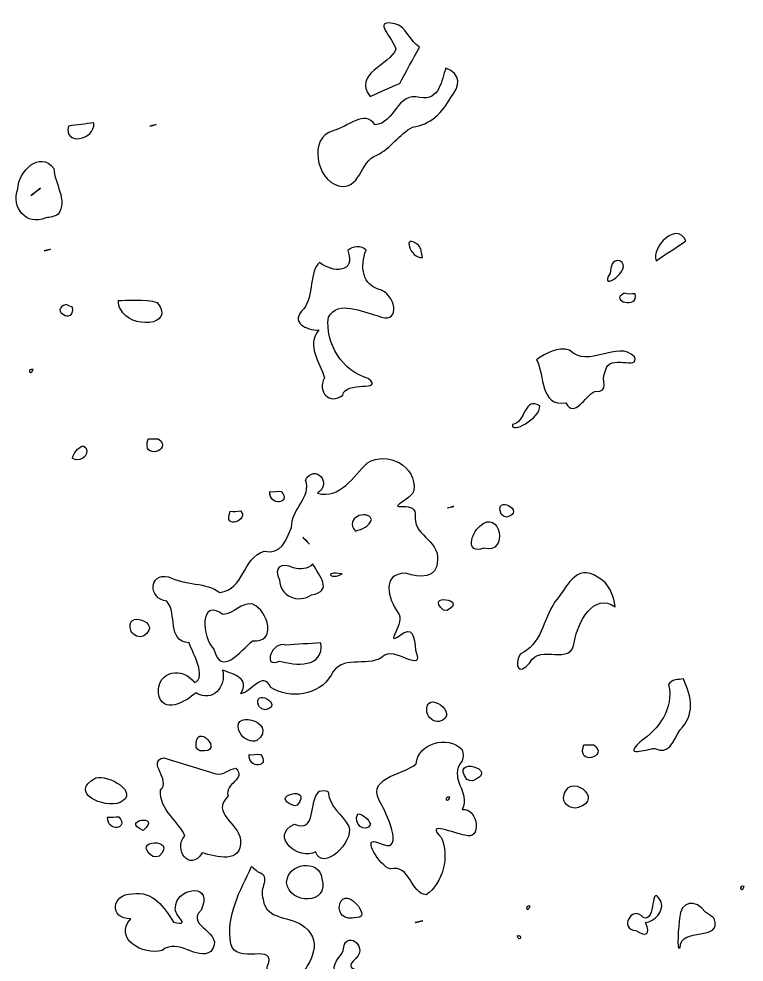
# Model space of a CAD drawing. Header units: centimetres. Extents: x -10.8 to 7.1, y -6.8 to 6.6.
# Drawn here: x 4.728 to 6.042, y 1.315 to 3.024 of the extents above; entities that cross this region are included whole.
import ezdxf

# ---------------------------------------------------------------- set-up
doc = ezdxf.new("R2010")
doc.units = ezdxf.units.CM
doc.header["$MEASUREMENT"] = 0
doc.layers.add('Layer 1', color=7, linetype='Continuous')

msp = doc.modelspace()

# ---------------------------------------------------------------- linework, layer by layer
at = {"layer": 'Layer 1'}
for points, knots in [([(5.45389, 2.97256), (5.44196, 2.95069), (5.43004, 2.92883), (5.41811, 2.90696), (5.41811, 2.90696), (5.40022, 2.89901), (5.38233, 2.89106), (5.36444, 2.88311), (5.36444, 2.88311), (5.33213, 2.92453), (5.4004, 2.93965), (5.41094, 2.96902), (5.41094, 2.96902), (5.40794, 2.98791), (5.36416, 3.02375), (5.40913, 3.01494), (5.40913, 3.01494), (5.43098, 3.00977), (5.43564, 2.98288), (5.45389, 2.97255), (5.45389, 2.97255), (5.45389, 2.97255), (5.45389, 2.97256), (5.45389, 2.97256)], [0, 0, 0, 0, 0.1428571, 0.1428571, 0.1428571, 0.1428571, 0.2857143, 0.2857143, 0.2857143, 0.2857143, 0.4285714, 0.4285714, 0.4285714, 0.4285714, 0.5714286, 0.5714286, 0.5714286, 0.5714286, 0.7142857, 0.7142857, 0.7142857, 0.7142857, 1, 1, 1, 1]), ([(5.51037, 2.88144), (5.4962, 2.85449), (5.47277, 2.83125), (5.44132, 2.82787), (5.44132, 2.82787), (5.41666, 2.81505), (5.40246, 2.78861), (5.37663, 2.77704), (5.37663, 2.77704), (5.34516, 2.76636), (5.3468, 2.7114), (5.30687, 2.72151), (5.30687, 2.72151), (5.26643, 2.73176), (5.25219, 2.80988), (5.29704, 2.82102), (5.29704, 2.82102), (5.32407, 2.82753), (5.35462, 2.86097), (5.37323, 2.83153), (5.37323, 2.83153), (5.40951, 2.83477), (5.41322, 2.89286), (5.45469, 2.88127), (5.45469, 2.88127), (5.49116, 2.8745), (5.49347, 2.91404), (5.50173, 2.93452), (5.50173, 2.93452), (5.52905, 2.92408), (5.5284, 2.90132), (5.51037, 2.88144)], [0, 0, 0, 0, 0.1111111, 0.1111111, 0.1111111, 0.1111111, 0.2222222, 0.2222222, 0.2222222, 0.2222222, 0.3333333, 0.3333333, 0.3333333, 0.3333333, 0.4444444, 0.4444444, 0.4444444, 0.4444444, 0.5555556, 0.5555556, 0.5555556, 0.5555556, 0.6666667, 0.6666667, 0.6666667, 0.6666667, 0.7777778, 0.7777778, 0.7777778, 0.7777778, 1, 1, 1, 1]), ([(4.86365, 2.8354), (4.86618, 2.80317), (4.80778, 2.79396), (4.81789, 2.82968), (4.81789, 2.82968), (4.83314, 2.83159), (4.8484, 2.83349), (4.86365, 2.8354)], [0, 0, 0, 0, 0.3333333, 0.3333333, 0.3333333, 0.3333333, 1, 1, 1, 1]), ([(4.79908, 2.66991), (4.81707, 2.69536), (4.79185, 2.72567), (4.79126, 2.75289), (4.79126, 2.75289), (4.7651, 2.7866), (4.72697, 2.74698), (4.72582, 2.71603), (4.72582, 2.71603), (4.71347, 2.68248), (4.74113, 2.6475), (4.77645, 2.6636), (4.77645, 2.6636), (4.78427, 2.66426), (4.79232, 2.66567), (4.79908, 2.66991)], [0, 0, 0, 0, 0.2, 0.2, 0.2, 0.2, 0.4, 0.4, 0.4, 0.4, 0.6, 0.6, 0.6, 0.6, 1, 1, 1, 1]), ([(5.93648, 2.62151), (5.91859, 2.60958), (5.9007, 2.59766), (5.88281, 2.58573), (5.88281, 2.58573), (5.87305, 2.61005), (5.92104, 2.65826), (5.93648, 2.62151)], [0, 0, 0, 0, 0.3333333, 0.3333333, 0.3333333, 0.3333333, 1, 1, 1, 1]), ([(5.45934, 2.5917), (5.43696, 2.588), (5.42102, 2.63829), (5.45181, 2.61399), (5.45181, 2.61399), (5.45732, 2.60786), (5.4577, 2.59933), (5.45934, 2.5917)], [0, 0, 0, 0, 0.3333333, 0.3333333, 0.3333333, 0.3333333, 1, 1, 1, 1]), ([(5.35701, 2.60482), (5.34559, 2.57461), (5.34913, 2.54132), (5.38526, 2.53239), (5.38526, 2.53239), (5.41334, 2.51868), (5.41928, 2.46747), (5.37722, 2.48634), (5.37722, 2.48634), (5.34957, 2.49222), (5.30688, 2.51605), (5.28866, 2.4834), (5.28866, 2.4834), (5.28229, 2.43653), (5.31462, 2.38464), (5.36109, 2.37239), (5.36109, 2.37239), (5.39122, 2.34787), (5.31859, 2.36926), (5.31485, 2.34233), (5.31485, 2.34233), (5.29058, 2.32326), (5.26819, 2.34837), (5.28148, 2.3736), (5.28148, 2.3736), (5.2738, 2.40311), (5.24761, 2.43155), (5.27138, 2.46025), (5.27138, 2.46025), (5.24856, 2.459), (5.2178, 2.47515), (5.24433, 2.49832), (5.24433, 2.49832), (5.26196, 2.52147), (5.25474, 2.56811), (5.27262, 2.58243), (5.27262, 2.58243), (5.29637, 2.56321), (5.33955, 2.56327), (5.32372, 2.60392), (5.32372, 2.60392), (5.33157, 2.61228), (5.34927, 2.61432), (5.35702, 2.60481), (5.35702, 2.60481), (5.35702, 2.60481), (5.35701, 2.60482), (5.35701, 2.60482)], [0, 0, 0, 0, 0.0769231, 0.0769231, 0.0769231, 0.0769231, 0.1538462, 0.1538462, 0.1538462, 0.1538462, 0.2307692, 0.2307692, 0.2307692, 0.2307692, 0.3076923, 0.3076923, 0.3076923, 0.3076923, 0.3846154, 0.3846154, 0.3846154, 0.3846154, 0.4615385, 0.4615385, 0.4615385, 0.4615385, 0.5384615, 0.5384615, 0.5384615, 0.5384615, 0.6153846, 0.6153846, 0.6153846, 0.6153846, 0.6923077, 0.6923077, 0.6923077, 0.6923077, 0.7692308, 0.7692308, 0.7692308, 0.7692308, 0.8461538, 0.8461538, 0.8461538, 0.8461538, 1, 1, 1, 1]), ([(5.81711, 2.58573), (5.84387, 2.5708), (5.77599, 2.52565), (5.79923, 2.56345), (5.79923, 2.56345), (5.80084, 2.57416), (5.80251, 2.58916), (5.81711, 2.58573)], [0, 0, 0, 0, 0.3333333, 0.3333333, 0.3333333, 0.3333333, 1, 1, 1, 1]), ([(4.91285, 2.49744), (4.92767, 2.46213), (5.01333, 2.46601), (4.9784, 2.51011), (4.9784, 2.51011), (4.95783, 2.51694), (4.91908, 2.51374), (4.90835, 2.51374), (4.90835, 2.51374), (4.90813, 2.50808), (4.90873, 2.50179), (4.91285, 2.49744)], [0, 0, 0, 0, 0.25, 0.25, 0.25, 0.25, 0.5, 0.5, 0.5, 0.5, 1, 1, 1, 1]), ([(5.84485, 2.52547), (5.85207, 2.49676), (5.79561, 2.51359), (5.82495, 2.52667), (5.82495, 2.52667), (5.83139, 2.5246), (5.83822, 2.52578), (5.84485, 2.52547)], [0, 0, 0, 0, 0.3333333, 0.3333333, 0.3333333, 0.3333333, 1, 1, 1, 1]), ([(4.82527, 2.50161), (4.82944, 2.46788), (4.78033, 2.49739), (4.81431, 2.50663), (4.81431, 2.50663), (4.81431, 2.50663), (4.81854, 2.50386), (4.81854, 2.50386), (4.81854, 2.50386), (4.81854, 2.50386), (4.82527, 2.50162), (4.82527, 2.50162), (4.82527, 2.50162), (4.82527, 2.50162), (4.82527, 2.50161), (4.82527, 2.50161)], [0, 0, 0, 0, 0.2, 0.2, 0.2, 0.2, 0.4, 0.4, 0.4, 0.4, 0.6, 0.6, 0.6, 0.6, 1, 1, 1, 1]), ([(5.72565, 2.424), (5.76065, 2.38804), (5.81185, 2.44375), (5.84378, 2.41169), (5.84378, 2.41169), (5.85293, 2.38532), (5.79691, 2.41931), (5.79099, 2.38666), (5.79099, 2.38666), (5.78019, 2.36781), (5.80112, 2.34833), (5.77175, 2.34899), (5.77175, 2.34899), (5.75214, 2.34053), (5.73575, 2.29898), (5.71885, 2.32826), (5.71885, 2.32826), (5.67191, 2.3212), (5.68125, 2.37716), (5.66602, 2.40641), (5.66602, 2.40641), (5.6831, 2.41834), (5.70417, 2.42993), (5.72565, 2.424)], [0, 0, 0, 0, 0.1428571, 0.1428571, 0.1428571, 0.1428571, 0.2857143, 0.2857143, 0.2857143, 0.2857143, 0.4285714, 0.4285714, 0.4285714, 0.4285714, 0.5714286, 0.5714286, 0.5714286, 0.5714286, 0.7142857, 0.7142857, 0.7142857, 0.7142857, 1, 1, 1, 1]), ([(5.67203, 2.3229), (5.6728, 2.29985), (5.61888, 2.27088), (5.6226, 2.289), (5.6226, 2.289), (5.64578, 2.29159), (5.64385, 2.34111), (5.67203, 2.3229)], [0, 0, 0, 0, 0.3333333, 0.3333333, 0.3333333, 0.3333333, 1, 1, 1, 1]), ([(4.96236, 2.26326), (4.94766, 2.22294), (5.00879, 2.24196), (4.98052, 2.26326), (4.98052, 2.26326), (4.97446, 2.26341), (4.96841, 2.2631), (4.96236, 2.26326)], [0, 0, 0, 0, 0.3333333, 0.3333333, 0.3333333, 0.3333333, 1, 1, 1, 1]), ([(4.82508, 2.22748), (4.84308, 2.21741), (4.86151, 2.24188), (4.84413, 2.25064), (4.84413, 2.25064), (4.83491, 2.24673), (4.82609, 2.23784), (4.82508, 2.22748)], [0, 0, 0, 0, 0.3333333, 0.3333333, 0.3333333, 0.3333333, 1, 1, 1, 1]), ([(5.44345, 2.1694), (5.45025, 2.21346), (5.39508, 2.24222), (5.35953, 2.21963), (5.35953, 2.21963), (5.33452, 2.19503), (5.30954, 2.15317), (5.26883, 2.16467), (5.26883, 2.16467), (5.29703, 2.18296), (5.26409, 2.219), (5.24715, 2.18848), (5.24715, 2.18848), (5.25934, 2.15781), (5.22075, 2.13672), (5.22204, 2.10226), (5.22204, 2.10226), (5.21056, 2.07783), (5.20376, 2.05323), (5.17232, 2.05946), (5.17232, 2.05946), (5.13127, 2.04702), (5.13662, 1.9897), (5.0921, 1.98493), (5.0921, 1.98493), (5.06824, 2.00328), (5.02781, 1.99761), (4.99912, 2.01322), (4.99912, 2.01322), (4.96289, 2.02114), (4.96183, 1.97313), (4.99585, 1.96903), (4.99585, 1.96903), (5.01629, 1.94601), (4.99447, 1.89699), (5.03657, 1.89371), (5.03657, 1.89371), (5.04228, 1.87424), (5.06945, 1.83205), (5.04604, 1.82151), (5.04604, 1.82151), (5.02585, 1.85144), (4.97783, 1.84297), (4.98056, 1.80293), (4.98056, 1.80293), (4.98741, 1.76192), (5.03054, 1.78704), (5.04884, 1.80313), (5.04884, 1.80313), (5.07899, 1.78501), (5.10417, 1.81344), (5.09712, 1.84428), (5.09712, 1.84428), (5.11882, 1.83561), (5.14656, 1.83017), (5.13007, 1.80147), (5.13007, 1.80147), (5.14921, 1.8035), (5.16945, 1.84452), (5.18434, 1.813), (5.18434, 1.813), (5.2186, 1.79086), (5.27204, 1.79785), (5.29347, 1.83478), (5.29347, 1.83478), (5.31312, 1.87465), (5.35622, 1.84773), (5.38594, 1.86754), (5.38594, 1.86754), (5.40817, 1.89163), (5.464, 1.8323), (5.44685, 1.88011), (5.44685, 1.88011), (5.44446, 1.90355), (5.44194, 1.92673), (5.41836, 1.90686), (5.41836, 1.90686), (5.38673, 1.886), (5.43115, 1.93139), (5.41478, 1.94839), (5.41478, 1.94839), (5.39782, 1.9726), (5.38306, 2.01964), (5.42892, 2.01958), (5.42892, 2.01958), (5.45345, 2.01131), (5.48675, 2.00823), (5.48667, 2.04452), (5.48667, 2.04452), (5.48815, 2.08242), (5.44098, 2.08725), (5.44611, 2.12699), (5.44611, 2.12699), (5.44376, 2.15405), (5.38986, 2.12784), (5.42744, 2.15201), (5.42744, 2.15201), (5.43314, 2.15712), (5.44135, 2.16149), (5.44344, 2.16938), (5.44344, 2.16938), (5.44344, 2.16938), (5.44345, 2.1694), (5.44345, 2.1694)], [0, 0, 0, 0, 0.037037, 0.037037, 0.037037, 0.037037, 0.0740741, 0.0740741, 0.0740741, 0.0740741, 0.1111111, 0.1111111, 0.1111111, 0.1111111, 0.1481481, 0.1481481, 0.1481481, 0.1481481, 0.1851852, 0.1851852, 0.1851852, 0.1851852, 0.2222222, 0.2222222, 0.2222222, 0.2222222, 0.2592593, 0.2592593, 0.2592593, 0.2592593, 0.2962963, 0.2962963, 0.2962963, 0.2962963, 0.3333333, 0.3333333, 0.3333333, 0.3333333, 0.3703704, 0.3703704, 0.3703704, 0.3703704, 0.4074074, 0.4074074, 0.4074074, 0.4074074, 0.4444444, 0.4444444, 0.4444444, 0.4444444, 0.4814815, 0.4814815, 0.4814815, 0.4814815, 0.5185185, 0.5185185, 0.5185185, 0.5185185, 0.5555556, 0.5555556, 0.5555556, 0.5555556, 0.5925926, 0.5925926, 0.5925926, 0.5925926, 0.6296296, 0.6296296, 0.6296296, 0.6296296, 0.6666667, 0.6666667, 0.6666667, 0.6666667, 0.7037037, 0.7037037, 0.7037037, 0.7037037, 0.7407407, 0.7407407, 0.7407407, 0.7407407, 0.7777778, 0.7777778, 0.7777778, 0.7777778, 0.8148148, 0.8148148, 0.8148148, 0.8148148, 0.8518519, 0.8518519, 0.8518519, 0.8518519, 0.8888889, 0.8888889, 0.8888889, 0.8888889, 0.9259259, 0.9259259, 0.9259259, 0.9259259, 1, 1, 1, 1]), ([(5.18269, 2.16772), (5.1813, 2.13962), (5.22293, 2.14592), (5.20305, 2.16786), (5.20305, 2.16786), (5.19624, 2.16884), (5.18949, 2.16662), (5.18269, 2.16772)], [0, 0, 0, 0, 0.3333333, 0.3333333, 0.3333333, 0.3333333, 1, 1, 1, 1]), ([(5.61206, 2.12121), (5.64952, 2.13144), (5.58792, 2.16424), (5.60164, 2.12697), (5.60164, 2.12697), (5.60164, 2.12697), (5.60623, 2.12295), (5.60623, 2.12295), (5.60623, 2.12295), (5.60623, 2.12295), (5.61205, 2.12122), (5.61205, 2.12122), (5.61205, 2.12122), (5.61205, 2.12122), (5.61206, 2.12121), (5.61206, 2.12121)], [0, 0, 0, 0, 0.2, 0.2, 0.2, 0.2, 0.4, 0.4, 0.4, 0.4, 0.6, 0.6, 0.6, 0.6, 1, 1, 1, 1]), ([(5.33762, 2.09616), (5.31701, 2.11941), (5.35819, 2.13623), (5.36708, 2.1173), (5.36708, 2.1173), (5.36293, 2.10424), (5.34967, 2.09929), (5.33762, 2.09616)], [0, 0, 0, 0, 0.3333333, 0.3333333, 0.3333333, 0.3333333, 1, 1, 1, 1]), ([(5.57007, 2.06491), (5.61732, 2.0529), (5.59983, 2.14057), (5.56267, 2.10425), (5.56267, 2.10425), (5.54779, 2.09205), (5.53629, 2.05384), (5.57007, 2.06491)], [0, 0, 0, 0, 0.3333333, 0.3333333, 0.3333333, 0.3333333, 1, 1, 1, 1]), ([(5.11098, 2.13194), (5.09556, 2.09482), (5.14754, 2.11798), (5.12925, 2.13244), (5.12925, 2.13244), (5.12316, 2.13254), (5.11705, 2.13066), (5.11098, 2.13194)], [0, 0, 0, 0, 0.3333333, 0.3333333, 0.3333333, 0.3333333, 1, 1, 1, 1]), ([(5.26019, 2.0365), (5.27277, 2.01468), (5.29785, 1.98737), (5.25834, 1.98056), (5.25834, 1.98056), (5.23391, 1.96436), (5.20088, 1.97759), (5.20034, 2.00755), (5.20034, 2.00755), (5.18773, 2.0297), (5.20297, 2.04005), (5.22562, 2.02944), (5.22562, 2.02944), (5.23743, 2.0263), (5.25152, 2.02653), (5.26019, 2.0365)], [0, 0, 0, 0, 0.2, 0.2, 0.2, 0.2, 0.4, 0.4, 0.4, 0.4, 0.6, 0.6, 0.6, 0.6, 1, 1, 1, 1]), ([(5.80869, 1.95898), (5.76872, 1.98611), (5.74028, 1.92924), (5.73495, 1.89649), (5.73495, 1.89649), (5.72823, 1.84802), (5.67385, 1.89483), (5.65305, 1.85709), (5.65305, 1.85709), (5.63358, 1.83363), (5.6254, 1.85161), (5.63605, 1.87335), (5.63605, 1.87335), (5.67538, 1.88984), (5.67756, 1.9358), (5.69906, 1.9676), (5.69906, 1.9676), (5.72054, 1.99183), (5.73627, 2.03968), (5.77746, 2.01225), (5.77746, 2.01225), (5.7973, 2.00244), (5.80546, 1.97945), (5.80869, 1.95897), (5.80869, 1.95897), (5.80869, 1.95897), (5.80869, 1.95898), (5.80869, 1.95898)], [0, 0, 0, 0, 0.125, 0.125, 0.125, 0.125, 0.25, 0.25, 0.25, 0.25, 0.375, 0.375, 0.375, 0.375, 0.5, 0.5, 0.5, 0.5, 0.625, 0.625, 0.625, 0.625, 0.75, 0.75, 0.75, 0.75, 1, 1, 1, 1]), ([(5.50401, 1.95247), (5.5432, 1.97331), (5.46116, 1.98291), (5.49759, 1.95298), (5.49759, 1.95298), (5.49759, 1.95298), (5.50401, 1.95247), (5.50401, 1.95247)], [0, 0, 0, 0, 0.3333333, 0.3333333, 0.3333333, 0.3333333, 1, 1, 1, 1]), ([(5.15195, 1.96381), (5.17964, 1.95112), (5.19628, 1.89329), (5.15113, 1.89715), (5.15113, 1.89715), (5.13032, 1.87962), (5.09382, 1.83054), (5.08121, 1.88191), (5.08121, 1.88191), (5.05942, 1.90273), (5.05423, 1.97685), (5.0976, 1.94513), (5.0976, 1.94513), (5.11749, 1.94547), (5.13106, 1.96795), (5.15194, 1.9638), (5.15194, 1.9638), (5.15194, 1.9638), (5.15195, 1.96381), (5.15195, 1.96381)], [0, 0, 0, 0, 0.1666667, 0.1666667, 0.1666667, 0.1666667, 0.3333333, 0.3333333, 0.3333333, 0.3333333, 0.5, 0.5, 0.5, 0.5, 0.6666667, 0.6666667, 0.6666667, 0.6666667, 1, 1, 1, 1]), ([(4.954, 1.90632), (4.99086, 1.92989), (4.91591, 1.95639), (4.93148, 1.91442), (4.93148, 1.91442), (4.93565, 1.90684), (4.94585, 1.90218), (4.954, 1.90632)], [0, 0, 0, 0, 0.3333333, 0.3333333, 0.3333333, 0.3333333, 1, 1, 1, 1]), ([(5.27514, 1.89383), (5.28092, 1.84668), (5.22852, 1.85263), (5.20019, 1.86055), (5.20019, 1.86055), (5.16705, 1.84615), (5.18784, 1.89901), (5.2112, 1.88926), (5.2112, 1.88926), (5.23251, 1.89078), (5.25383, 1.8923), (5.27514, 1.89383)], [0, 0, 0, 0, 0.25, 0.25, 0.25, 0.25, 0.5, 0.5, 0.5, 0.5, 1, 1, 1, 1]), ([(5.93223, 1.82821), (5.94732, 1.79529), (5.95355, 1.76343), (5.92582, 1.73566), (5.92582, 1.73566), (5.9127, 1.71554), (5.90728, 1.68944), (5.88012, 1.70256), (5.88012, 1.70256), (5.86285, 1.70057), (5.82281, 1.68565), (5.85298, 1.7135), (5.85298, 1.7135), (5.88778, 1.73834), (5.91532, 1.77427), (5.90521, 1.81806), (5.90521, 1.81806), (5.91034, 1.82835), (5.92283, 1.82678), (5.93223, 1.8282), (5.93223, 1.8282), (5.93223, 1.8282), (5.93223, 1.82821), (5.93223, 1.82821)], [0, 0, 0, 0, 0.1428571, 0.1428571, 0.1428571, 0.1428571, 0.2857143, 0.2857143, 0.2857143, 0.2857143, 0.4285714, 0.4285714, 0.4285714, 0.4285714, 0.5714286, 0.5714286, 0.5714286, 0.5714286, 0.7142857, 0.7142857, 0.7142857, 0.7142857, 1, 1, 1, 1]), ([(5.17433, 1.77221), (5.2109, 1.78096), (5.14945, 1.81457), (5.16267, 1.77864), (5.16267, 1.77864), (5.16267, 1.77864), (5.16781, 1.77414), (5.16781, 1.77414), (5.16781, 1.77414), (5.16781, 1.77414), (5.17433, 1.77221), (5.17433, 1.77221)], [0, 0, 0, 0, 0.25, 0.25, 0.25, 0.25, 0.5, 0.5, 0.5, 0.5, 1, 1, 1, 1]), ([(5.4896, 1.75098), (5.53097, 1.7642), (5.4624, 1.81272), (5.46737, 1.76785), (5.46737, 1.76785), (5.46951, 1.75803), (5.47919, 1.74956), (5.4896, 1.75098)], [0, 0, 0, 0, 0.3333333, 0.3333333, 0.3333333, 0.3333333, 1, 1, 1, 1]), ([(5.15926, 1.71657), (5.20288, 1.75156), (5.09929, 1.77723), (5.13119, 1.72636), (5.13119, 1.72636), (5.13792, 1.71864), (5.14896, 1.71294), (5.15926, 1.71657)], [0, 0, 0, 0, 0.3333333, 0.3333333, 0.3333333, 0.3333333, 1, 1, 1, 1]), ([(5.056, 1.69814), (5.10634, 1.69175), (5.04494, 1.75699), (5.04939, 1.70418), (5.04939, 1.70418), (5.04939, 1.70418), (5.05227, 1.70068), (5.05227, 1.70068), (5.05227, 1.70068), (5.05227, 1.70068), (5.05599, 1.69814), (5.05599, 1.69814), (5.05599, 1.69814), (5.05599, 1.69814), (5.056, 1.69814), (5.056, 1.69814)], [0, 0, 0, 0, 0.2, 0.2, 0.2, 0.2, 0.4, 0.4, 0.4, 0.4, 0.6, 0.6, 0.6, 0.6, 1, 1, 1, 1]), ([(5.53029, 1.70106), (5.50507, 1.72652), (5.45037, 1.71181), (5.44778, 1.6744), (5.44778, 1.6744), (5.42266, 1.65281), (5.35118, 1.65022), (5.38584, 1.59937), (5.38584, 1.59937), (5.39718, 1.57732), (5.42836, 1.50681), (5.37974, 1.5317), (5.37974, 1.5317), (5.34639, 1.54531), (5.38245, 1.48844), (5.40059, 1.48444), (5.40059, 1.48444), (5.43862, 1.49202), (5.43685, 1.43983), (5.46607, 1.4374), (5.46607, 1.4374), (5.49689, 1.45776), (5.50826, 1.50748), (5.49389, 1.54046), (5.49389, 1.54046), (5.46059, 1.5739), (5.51957, 1.54684), (5.53582, 1.54541), (5.53582, 1.54541), (5.56715, 1.5327), (5.56114, 1.59537), (5.53145, 1.59176), (5.53145, 1.59176), (5.54714, 1.62391), (5.50437, 1.64825), (5.53102, 1.67981), (5.53102, 1.67981), (5.53328, 1.68666), (5.53378, 1.69449), (5.53029, 1.70106)], [0, 0, 0, 0, 0.0909091, 0.0909091, 0.0909091, 0.0909091, 0.1818182, 0.1818182, 0.1818182, 0.1818182, 0.2727273, 0.2727273, 0.2727273, 0.2727273, 0.3636364, 0.3636364, 0.3636364, 0.3636364, 0.4545455, 0.4545455, 0.4545455, 0.4545455, 0.5454545, 0.5454545, 0.5454545, 0.5454545, 0.6363636, 0.6363636, 0.6363636, 0.6363636, 0.7272727, 0.7272727, 0.7272727, 0.7272727, 0.8181818, 0.8181818, 0.8181818, 0.8181818, 1, 1, 1, 1]), ([(5.75162, 1.70911), (5.73692, 1.66879), (5.79805, 1.68781), (5.76978, 1.70911), (5.76978, 1.70911), (5.76373, 1.70926), (5.75767, 1.70895), (5.75162, 1.70911)], [0, 0, 0, 0, 0.3333333, 0.3333333, 0.3333333, 0.3333333, 1, 1, 1, 1]), ([(5.14504, 1.69137), (5.14365, 1.66327), (5.18528, 1.66957), (5.1654, 1.69151), (5.1654, 1.69151), (5.15859, 1.69249), (5.15184, 1.69027), (5.14504, 1.69137)], [0, 0, 0, 0, 0.3333333, 0.3333333, 0.3333333, 0.3333333, 1, 1, 1, 1]), ([(5.08486, 1.65625), (5.05337, 1.66603), (5.02189, 1.67581), (4.9904, 1.68559), (4.9904, 1.68559), (4.95842, 1.67807), (5.00494, 1.64543), (4.98432, 1.62663), (4.98432, 1.62663), (4.98122, 1.59214), (5.02079, 1.56648), (5.02839, 1.54411), (5.02839, 1.54411), (5.00704, 1.51945), (5.03777, 1.47707), (5.05996, 1.51316), (5.05996, 1.51316), (5.08534, 1.50706), (5.13265, 1.4916), (5.12936, 1.53682), (5.12936, 1.53682), (5.12558, 1.56866), (5.07479, 1.58424), (5.10714, 1.61643), (5.10714, 1.61643), (5.09899, 1.63879), (5.1411, 1.64667), (5.12113, 1.6664), (5.12113, 1.6664), (5.10848, 1.66578), (5.09907, 1.65287), (5.08485, 1.65625), (5.08485, 1.65625), (5.08485, 1.65625), (5.08486, 1.65625), (5.08486, 1.65625)], [0, 0, 0, 0, 0.1, 0.1, 0.1, 0.1, 0.2, 0.2, 0.2, 0.2, 0.3, 0.3, 0.3, 0.3, 0.4, 0.4, 0.4, 0.4, 0.5, 0.5, 0.5, 0.5, 0.6, 0.6, 0.6, 0.6, 0.7, 0.7, 0.7, 0.7, 0.8, 0.8, 0.8, 0.8, 1, 1, 1, 1]), ([(5.55064, 1.64396), (5.60207, 1.66428), (5.50763, 1.69024), (5.53976, 1.64592), (5.53976, 1.64592), (5.53976, 1.64592), (5.54505, 1.64402), (5.54505, 1.64402), (5.54505, 1.64402), (5.54505, 1.64402), (5.55064, 1.64396), (5.55064, 1.64396)], [0, 0, 0, 0, 0.25, 0.25, 0.25, 0.25, 0.5, 0.5, 0.5, 0.5, 1, 1, 1, 1]), ([(5.74111, 1.59524), (5.79311, 1.6103), (5.72092, 1.66421), (5.71507, 1.61284), (5.71507, 1.61284), (5.71458, 1.60004), (5.72979, 1.59164), (5.74111, 1.59524)], [0, 0, 0, 0, 0.3333333, 0.3333333, 0.3333333, 0.3333333, 1, 1, 1, 1]), ([(4.91107, 1.60419), (4.94823, 1.62307), (4.88869, 1.65583), (4.86744, 1.64919), (4.86744, 1.64919), (4.81628, 1.62214), (4.88236, 1.59305), (4.91107, 1.60419)], [0, 0, 0, 0, 0.3333333, 0.3333333, 0.3333333, 0.3333333, 1, 1, 1, 1]), ([(5.23201, 1.59965), (5.26428, 1.63806), (5.17456, 1.6151), (5.22804, 1.59856), (5.22804, 1.59856), (5.22804, 1.59856), (5.23201, 1.59965), (5.23201, 1.59965)], [0, 0, 0, 0, 0.3333333, 0.3333333, 0.3333333, 0.3333333, 1, 1, 1, 1]), ([(5.27221, 1.62476), (5.2518, 1.60707), (5.26879, 1.5482), (5.22728, 1.56524), (5.22728, 1.56524), (5.18003, 1.54306), (5.23629, 1.49777), (5.2654, 1.51493), (5.2654, 1.51493), (5.27831, 1.47832), (5.33537, 1.5324), (5.32597, 1.56101), (5.32597, 1.56101), (5.31471, 1.58382), (5.29023, 1.59456), (5.28857, 1.6236), (5.28857, 1.6236), (5.28422, 1.62791), (5.27733, 1.62632), (5.27222, 1.62476), (5.27222, 1.62476), (5.27222, 1.62476), (5.27221, 1.62476), (5.27221, 1.62476)], [0, 0, 0, 0, 0.1428571, 0.1428571, 0.1428571, 0.1428571, 0.2857143, 0.2857143, 0.2857143, 0.2857143, 0.4285714, 0.4285714, 0.4285714, 0.4285714, 0.5714286, 0.5714286, 0.5714286, 0.5714286, 0.7142857, 0.7142857, 0.7142857, 0.7142857, 1, 1, 1, 1]), ([(4.88865, 1.57807), (4.88726, 1.54997), (4.92889, 1.55627), (4.90901, 1.57821), (4.90901, 1.57821), (4.9022, 1.57919), (4.89545, 1.57697), (4.88865, 1.57807)], [0, 0, 0, 0, 0.3333333, 0.3333333, 0.3333333, 0.3333333, 1, 1, 1, 1]), ([(5.34193, 1.58403), (5.33186, 1.56603), (5.35633, 1.5476), (5.36509, 1.56498), (5.36509, 1.56498), (5.36118, 1.57421), (5.35228, 1.58302), (5.34193, 1.58403)], [0, 0, 0, 0, 0.3333333, 0.3333333, 0.3333333, 0.3333333, 1, 1, 1, 1]), ([(4.98225, 1.50752), (5.01791, 1.54114), (4.92701, 1.53835), (4.97087, 1.50674), (4.97087, 1.50674), (4.97087, 1.50674), (4.97663, 1.50607), (4.97663, 1.50607), (4.97663, 1.50607), (4.97663, 1.50607), (4.98225, 1.50752), (4.98225, 1.50752)], [0, 0, 0, 0, 0.25, 0.25, 0.25, 0.25, 0.5, 0.5, 0.5, 0.5, 1, 1, 1, 1]), ([(5.21301, 1.45969), (5.21744, 1.4184), (5.29159, 1.41926), (5.27713, 1.4664), (5.27713, 1.4664), (5.27242, 1.50418), (5.21363, 1.4942), (5.21301, 1.45969)], [0, 0, 0, 0, 0.3333333, 0.3333333, 0.3333333, 0.3333333, 1, 1, 1, 1]), ([(5.14968, 1.48831), (5.12892, 1.44497), (5.10243, 1.39836), (5.11221, 1.34851), (5.11221, 1.34851), (5.11982, 1.3085), (5.19879, 1.35308), (5.17772, 1.30697), (5.17772, 1.30697), (5.17489, 1.27111), (5.22633, 1.27638), (5.21344, 1.24107), (5.21344, 1.24107), (5.21586, 1.20624), (5.27391, 1.15889), (5.29458, 1.20474), (5.29458, 1.20474), (5.30487, 1.25033), (5.355, 1.18491), (5.36931, 1.23078), (5.36931, 1.23078), (5.37208, 1.25115), (5.36276, 1.26363), (5.3742, 1.28123), (5.3742, 1.28123), (5.36647, 1.30452), (5.30597, 1.29603), (5.33861, 1.32168), (5.33861, 1.32168), (5.36228, 1.34688), (5.31739, 1.37497), (5.3158, 1.33598), (5.3158, 1.33598), (5.30549, 1.31733), (5.28857, 1.30822), (5.3083, 1.28717), (5.3083, 1.28717), (5.29622, 1.25647), (5.24062, 1.26145), (5.2316, 1.28164), (5.2316, 1.28164), (5.25274, 1.30843), (5.28192, 1.35007), (5.24594, 1.37845), (5.24594, 1.37845), (5.22229, 1.4004), (5.1757, 1.38888), (5.17044, 1.4294), (5.17044, 1.4294), (5.16139, 1.44955), (5.18722, 1.46921), (5.16114, 1.47916), (5.16114, 1.47916), (5.15732, 1.48221), (5.1535, 1.48527), (5.14969, 1.48832), (5.14969, 1.48832), (5.14969, 1.48832), (5.14968, 1.48831), (5.14968, 1.48831)], [0, 0, 0, 0, 0.0625, 0.0625, 0.0625, 0.0625, 0.125, 0.125, 0.125, 0.125, 0.1875, 0.1875, 0.1875, 0.1875, 0.25, 0.25, 0.25, 0.25, 0.3125, 0.3125, 0.3125, 0.3125, 0.375, 0.375, 0.375, 0.375, 0.4375, 0.4375, 0.4375, 0.4375, 0.5, 0.5, 0.5, 0.5, 0.5625, 0.5625, 0.5625, 0.5625, 0.625, 0.625, 0.625, 0.625, 0.6875, 0.6875, 0.6875, 0.6875, 0.75, 0.75, 0.75, 0.75, 0.8125, 0.8125, 0.8125, 0.8125, 0.875, 0.875, 0.875, 0.875, 1, 1, 1, 1]), ([(5.06079, 1.41668), (5.0759, 1.46117), (5.00975, 1.4477), (5.0118, 1.41377), (5.0118, 1.41377), (5.00655, 1.39929), (5.04376, 1.38056), (5.00813, 1.38751), (5.00813, 1.38751), (4.99172, 1.41404), (4.97092, 1.44531), (4.93334, 1.43884), (4.93334, 1.43884), (4.89464, 1.4395), (4.8913, 1.39265), (4.93041, 1.39398), (4.93041, 1.39398), (4.89851, 1.35739), (4.95313, 1.32652), (4.98744, 1.33669), (4.98744, 1.33669), (5.01765, 1.36045), (5.04998, 1.31641), (5.07598, 1.33488), (5.07598, 1.33488), (5.10403, 1.3692), (5.02723, 1.38054), (5.05813, 1.4092), (5.05813, 1.4092), (5.05917, 1.41164), (5.06007, 1.41412), (5.0608, 1.41668), (5.0608, 1.41668), (5.0608, 1.41668), (5.06079, 1.41668), (5.06079, 1.41668)], [0, 0, 0, 0, 0.1, 0.1, 0.1, 0.1, 0.2, 0.2, 0.2, 0.2, 0.3, 0.3, 0.3, 0.3, 0.4, 0.4, 0.4, 0.4, 0.5, 0.5, 0.5, 0.5, 0.6, 0.6, 0.6, 0.6, 0.7, 0.7, 0.7, 0.7, 0.8, 0.8, 0.8, 0.8, 1, 1, 1, 1]), ([(5.34091, 1.41925), (5.30533, 1.4605), (5.29079, 1.38215), (5.34032, 1.39633), (5.34032, 1.39633), (5.35695, 1.39534), (5.34624, 1.41327), (5.34091, 1.41925)], [0, 0, 0, 0, 0.3333333, 0.3333333, 0.3333333, 0.3333333, 1, 1, 1, 1]), ([(5.86325, 1.38686), (5.87384, 1.36525), (5.86451, 1.36003), (5.84613, 1.3729), (5.84613, 1.3729), (5.8142, 1.37348), (5.83897, 1.42056), (5.85913, 1.39617), (5.85913, 1.39617), (5.88453, 1.38524), (5.87038, 1.46437), (5.89194, 1.42434), (5.89194, 1.42434), (5.89732, 1.40596), (5.87993, 1.38986), (5.86326, 1.38686), (5.86326, 1.38686), (5.86326, 1.38686), (5.86325, 1.38686), (5.86325, 1.38686)], [0, 0, 0, 0, 0.1666667, 0.1666667, 0.1666667, 0.1666667, 0.3333333, 0.3333333, 0.3333333, 0.3333333, 0.5, 0.5, 0.5, 0.5, 0.6666667, 0.6666667, 0.6666667, 0.6666667, 1, 1, 1, 1]), ([(5.98811, 1.39462), (6.0027, 1.35056), (5.92669, 1.38147), (5.92612, 1.34117), (5.92612, 1.34117), (5.91882, 1.33306), (5.92363, 1.38258), (5.92521, 1.39452), (5.92521, 1.39452), (5.9261, 1.42718), (5.95461, 1.42978), (5.97213, 1.40609), (5.97213, 1.40609), (5.97746, 1.40227), (5.98279, 1.39845), (5.98812, 1.39463), (5.98812, 1.39463), (5.98812, 1.39463), (5.98811, 1.39462), (5.98811, 1.39462)], [0, 0, 0, 0, 0.1666667, 0.1666667, 0.1666667, 0.1666667, 0.3333333, 0.3333333, 0.3333333, 0.3333333, 0.5, 0.5, 0.5, 0.5, 0.6666667, 0.6666667, 0.6666667, 0.6666667, 1, 1, 1, 1]), ([(5.44578, 1.38686), (5.46546, 1.39178), (5.46326, 1.39123), (5.44682, 1.38712), (5.44682, 1.38712), (5.44682, 1.38712), (5.44578, 1.38686), (5.44578, 1.38686)], [0, 0, 0, 0, 0.3333333, 0.3333333, 0.3333333, 0.3333333, 1, 1, 1, 1])]:
    msp.add_open_spline(points, degree=3, knots=knots, dxfattribs=at)
for points in [[(4.96517, 2.82944), (4.97839, 2.83274), (4.98206, 2.83366), (4.96517, 2.82944)], [(4.76714, 2.71693), (4.75547, 2.70818), (4.73379, 2.69192), (4.76714, 2.71693)], [(4.77354, 2.60362), (4.78676, 2.60692), (4.79043, 2.60784), (4.77354, 2.60362)], [(4.75347, 2.3885), (4.74792, 2.37502), (4.7419, 2.3914), (4.75347, 2.3885)], [(5.34401, 2.26923), (5.34401, 2.26923), (5.34401, 2.26923), (5.34401, 2.26923)], [(5.50473, 2.1379), (5.51795, 2.1412), (5.52162, 2.14212), (5.50473, 2.1379)], [(5.25465, 2.07242), (5.24053, 2.08654), (5.23633, 2.09073), (5.25465, 2.07242)], [(5.31377, 2.01861), (5.29515, 2.00638), (5.27727, 2.02405), (5.31377, 2.01861)], [(4.8572, 1.69122), (4.8572, 1.69122), (4.8572, 1.69122), (4.8572, 1.69122)], [(5.50885, 1.61385), (5.5033, 1.60037), (5.49728, 1.61675), (5.50885, 1.61385)], [(4.95329, 1.55368), (4.98857, 1.58408), (4.90935, 1.57324), (4.95329, 1.55368)], [(6.0422, 1.45246), (6.03665, 1.43898), (6.03063, 1.45536), (6.0422, 1.45246)], [(5.6545, 1.41668), (5.64895, 1.4032), (5.64293, 1.41958), (5.6545, 1.41668)], [(5.63056, 1.36301), (5.63611, 1.34953), (5.64213, 1.36591), (5.63056, 1.36301)]]:
    msp.add_open_spline(points, degree=3, dxfattribs=at)

doc.saveas('drawing.dxf')
